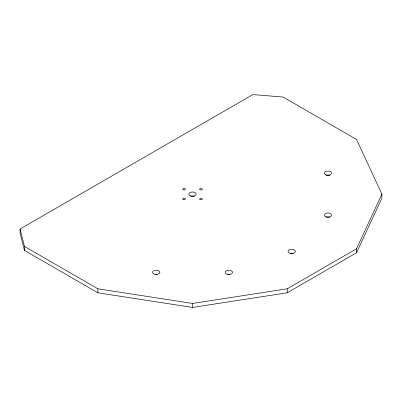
<?xml version="1.0" encoding="UTF-8"?>
<svg xmlns="http://www.w3.org/2000/svg" width="402" height="402" viewBox="0 0 402 402"><rect width="100%" height="100%" fill="white"/><g stroke="black" fill="none" stroke-linecap="round" stroke-linejoin="round"><path stroke-width="0.6" d="M356.529 252.773L356.529 248.788L381.9 194.126L356.529 139.464L283.078 97.058L252.898 94.565L20.1 228.974L20.1 232.954L24.411 250.376L97.867 292.787L192.543 307.435L287.224 292.787L356.529 252.773L381.9 198.111L381.9 194.126M20.1 228.974L24.411 246.396L97.867 288.802L192.543 303.45L287.224 288.802L356.529 248.788M287.224 288.802L287.224 292.787M192.543 303.45L192.543 307.435M97.867 288.802L97.867 292.787M24.411 246.396L24.411 250.376M290.752 253.315A3.658 2.111 0 0 1 292.646 253.315M227.889 274.27A3.658 2.111 0 0 1 229.783 274.27M326.163 217.236A3.658 2.111 0 0 1 329.821 217.236M326.163 175.327A3.658 2.111 0 0 1 329.821 175.327M155.303 274.27A3.658 2.111 0 0 1 157.197 274.27M190.714 196.282A3.658 2.111 0 0 1 194.372 196.282M325.404 174.664A3.658 2.111 0 0 0 331.524 173.719A3.658 2.111 0 0 0 327.047 171.131A3.658 2.111 0 0 0 325.404 174.664M189.955 195.618A3.658 2.111 0 0 0 196.075 194.674A3.658 2.111 0 0 0 191.598 192.086A3.658 2.111 0 0 0 189.955 195.618M200.045 199.553A1.342 0.774 0 0 0 202.291 199.206A1.342 0.774 0 0 0 200.648 198.256A1.342 0.774 0 0 0 200.045 199.553M183.146 199.553A1.342 0.774 0 0 0 185.387 199.206A1.342 0.774 0 0 0 183.749 198.256A1.342 0.774 0 0 0 183.146 199.553M183.146 189.794A1.342 0.774 0 0 0 185.387 189.448A1.342 0.774 0 0 0 183.749 188.498A1.342 0.774 0 0 0 183.146 189.794M200.045 189.794A1.342 0.774 0 0 0 202.291 189.448A1.342 0.774 0 0 0 200.648 188.498A1.342 0.774 0 0 0 200.045 189.794M325.404 216.572A3.658 2.111 0 0 0 331.524 215.628A3.658 2.111 0 0 0 327.047 213.04A3.658 2.111 0 0 0 325.404 216.572M289.872 253.205A3.658 2.111 0 0 0 295.354 251.376A3.658 2.111 0 0 0 289.872 249.547A3.658 2.111 0 0 0 289.872 253.205M227.009 274.154A3.658 2.111 0 0 0 232.497 272.325A3.658 2.111 0 0 0 227.009 270.496A3.658 2.111 0 0 0 227.009 274.154M153.664 273.822A3.658 2.111 0 0 0 159.785 272.873A3.658 2.111 0 0 0 155.303 270.285A3.658 2.111 0 0 0 153.664 273.822"/></g></svg>
